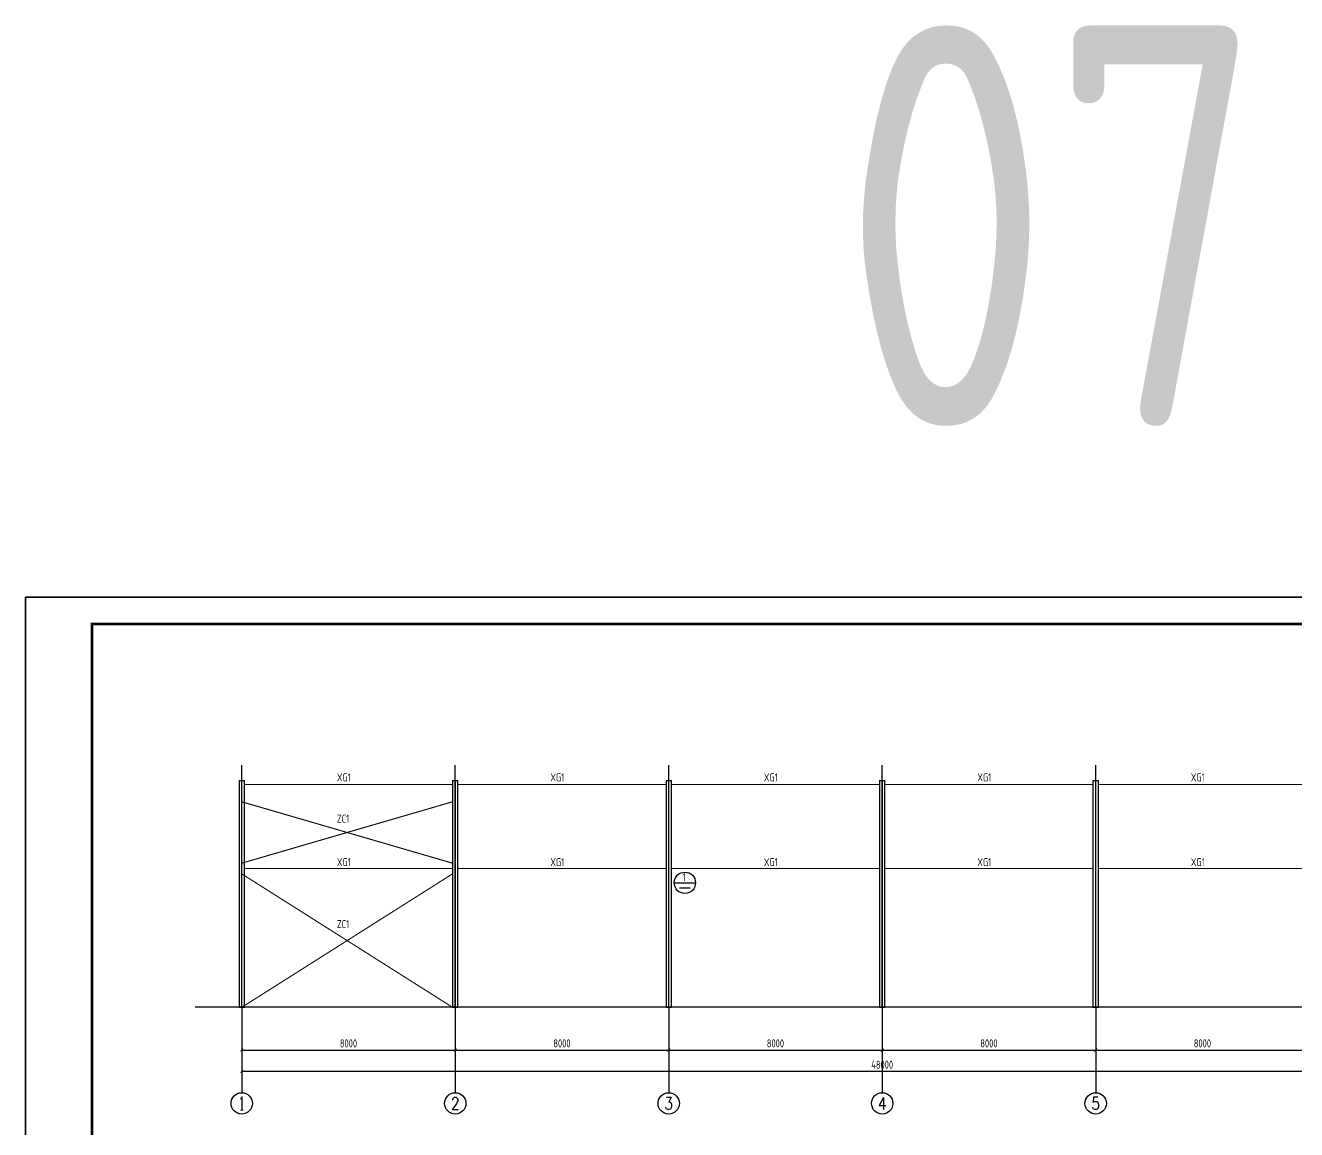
# Model space of a CAD drawing. Header units: millimetres. Extents: x 866561 to 876967, y 40200 to 44891.
# Drawn here: x 872240.1 to 872716.4, y 40601 to 41014.6 of the extents above; entities that cross this region are included whole.
import ezdxf
from ezdxf.enums import TextEntityAlignment as Align

# ---------------------------------------------------------------- set-up
doc = ezdxf.new("R2010")
doc.units = ezdxf.units.MM
doc.header["$LTSCALE"] = 1000
doc.header["$MEASUREMENT"] = 0
doc.linetypes.add('DOTE', pattern=[2.42, 2, -0.2, 0.02, -0.2])
for name, color, linetype in [('AXIS', 3, 'Continuous'), ('AXIS_TEXT', 7, 'Continuous'), ('DIM', 7, 'Continuous'), ('DOTE', 1, 'DOTE'), ('M_Prof', 2, 'Continuous'), ('支撑', 6, 'Continuous'), ('柱集中标注', 2, 'Continuous'), ('梁集中标注', 2, 'Continuous'), ('索引符号标注', 253, 'Continuous')]:
    doc.layers.add(name, color=color, linetype=linetype)
doc.styles.add('_TCH_AXIS', font='COMPLEX', dxfattribs={"bigfont": 'GBCBIG'})
doc.styles.add('COMPLEX', font='COMPLEX')
doc.styles.add('GBHZ', font='gbenor.shx', dxfattribs={"width": 0.9, "bigfont": 'gbcbig.shx'})
doc.dimstyles.new('Y100', dxfattribs={"dimscale": 0, "dimtxt": 3, "dimasz": 0.01, "dimexe": 1.2, "dimexo": 2, "dimgap": 1, "dimtad": 1, "dimdec": 0, "dimlfac": 100, "dimzin": 0, "dimdsep": 46, "dimtxsty": 'GBHZ', "dimblk": 'DX', "dimcen": 0.09, "dimdle": 1, "dimclrd": 7, "dimclre": 7, "dimclrt": 7, "dimadec": 0, "dimazin": 0, "dimtfac": 1, "dimtdec": 0, "dimtix": 1, "dimtmove": 2, "dimatfit": 3, "dimldrblk": 'DX', "dimfxl": 0, "dimtolj": 1, "dimtzin": 0, "dimarcsym": 0})

# ---------------------------------------------------------------- blocks, each defined once
blk = doc.blocks.new('_AXISO')
blk.add_circle((0, 0), 0.5)
at = {"layer": 'AXIS_TEXT', "style": 'COMPLEX', "width": 1.041667}
blk.add_attdef('A', text='', height=0.56, dxfattribs=at).set_placement((-0.25, -0.28), (0.25, -0.28), align=Align.FIT)
blk = doc.blocks.new('DX')
at = {"color": 0, "linetype": 'ByBlock', "const_width": 40}
blk.add_lwpolyline([(-54, -51), (46, 49)], dxfattribs=at)
blk = doc.blocks.new('*D599')
at = {"layer": 'Defpoints', "color": 0}
for p in [(872321.15, 40646.82), (872401.15, 40646.82), (872401.15, 40630.82)]:
    blk.add_point(p, dxfattribs=at)
at = {"layer": 'dim', "color": 7, "lineweight": -2}
for p, q in [((872321.15, 40644.82), (872321.15, 40629.62)), ((872401.15, 40644.82), (872401.15, 40629.62)), ((872321.16, 40630.82), (872401.14, 40630.82))]:
    blk.add_line(p, q, dxfattribs=at)
at = {"layer": 'dim', "color": 7, "lineweight": -2, "xscale": 0.01, "yscale": 0.01, "zscale": 0.01, "rotation": 180}
blk.add_blockref('DX', (872321.15, 40630.82), dxfattribs=at)
at = {"layer": 'dim', "color": 7, "lineweight": -2, "xscale": 0.01, "yscale": 0.01, "zscale": 0.01}
blk.add_blockref('DX', (872401.15, 40630.82), dxfattribs=at)
at = {"layer": 'dim', "color": 7, "insert": (872361.15, 40633.32), "char_height": 3, "attachment_point": 5, "style": 'GBHZ'}
blk.add_mtext('\\A1;8000', dxfattribs=at)
blk = doc.blocks.new('*D600')
at = {"layer": 'Defpoints', "color": 0}
for p in [(872401.15, 40646.82), (872481.15, 40646.82), (872481.15, 40630.82)]:
    blk.add_point(p, dxfattribs=at)
at = {"layer": 'dim', "color": 7, "lineweight": -2}
for p, q in [((872401.15, 40644.82), (872401.15, 40629.62)), ((872481.15, 40644.82), (872481.15, 40629.62)), ((872401.16, 40630.82), (872481.14, 40630.82))]:
    blk.add_line(p, q, dxfattribs=at)
at = {"layer": 'dim', "color": 7, "lineweight": -2, "xscale": 0.01, "yscale": 0.01, "zscale": 0.01, "rotation": 180}
blk.add_blockref('DX', (872401.15, 40630.82), dxfattribs=at)
at = {"layer": 'dim', "color": 7, "lineweight": -2, "xscale": 0.01, "yscale": 0.01, "zscale": 0.01}
blk.add_blockref('DX', (872481.15, 40630.82), dxfattribs=at)
at = {"layer": 'dim', "color": 7, "insert": (872441.15, 40633.32), "char_height": 3, "attachment_point": 5, "style": 'GBHZ'}
blk.add_mtext('\\A1;8000', dxfattribs=at)
blk = doc.blocks.new('*D601')
at = {"layer": 'Defpoints', "color": 0}
for p in [(872481.15, 40646.82), (872561.15, 40646.82), (872561.15, 40630.82)]:
    blk.add_point(p, dxfattribs=at)
at = {"layer": 'dim', "color": 7, "lineweight": -2}
for p, q in [((872481.15, 40644.82), (872481.15, 40629.62)), ((872561.15, 40644.82), (872561.15, 40629.62)), ((872481.16, 40630.82), (872561.14, 40630.82))]:
    blk.add_line(p, q, dxfattribs=at)
at = {"layer": 'dim', "color": 7, "lineweight": -2, "xscale": 0.01, "yscale": 0.01, "zscale": 0.01, "rotation": 180}
blk.add_blockref('DX', (872481.15, 40630.82), dxfattribs=at)
at = {"layer": 'dim', "color": 7, "lineweight": -2, "xscale": 0.01, "yscale": 0.01, "zscale": 0.01}
blk.add_blockref('DX', (872561.15, 40630.82), dxfattribs=at)
at = {"layer": 'dim', "color": 7, "insert": (872521.15, 40633.32), "char_height": 3, "attachment_point": 5, "style": 'GBHZ'}
blk.add_mtext('\\A1;8000', dxfattribs=at)
blk = doc.blocks.new('*D602')
at = {"layer": 'Defpoints', "color": 0}
for p in [(872561.15, 40646.82), (872641.15, 40646.82), (872641.15, 40630.82)]:
    blk.add_point(p, dxfattribs=at)
at = {"layer": 'dim', "color": 7, "lineweight": -2}
for p, q in [((872561.15, 40644.82), (872561.15, 40629.62)), ((872641.15, 40644.82), (872641.15, 40629.62)), ((872561.16, 40630.82), (872641.14, 40630.82))]:
    blk.add_line(p, q, dxfattribs=at)
at = {"layer": 'dim', "color": 7, "lineweight": -2, "xscale": 0.01, "yscale": 0.01, "zscale": 0.01, "rotation": 180}
blk.add_blockref('DX', (872561.15, 40630.82), dxfattribs=at)
at = {"layer": 'dim', "color": 7, "lineweight": -2, "xscale": 0.01, "yscale": 0.01, "zscale": 0.01}
blk.add_blockref('DX', (872641.15, 40630.82), dxfattribs=at)
at = {"layer": 'dim', "color": 7, "insert": (872601.15, 40633.32), "char_height": 3, "attachment_point": 5, "style": 'GBHZ'}
blk.add_mtext('\\A1;8000', dxfattribs=at)
blk = doc.blocks.new('*D603')
at = {"layer": 'Defpoints', "color": 0}
for p in [(872641.15, 40646.82), (872721.15, 40646.82), (872721.15, 40630.82)]:
    blk.add_point(p, dxfattribs=at)
at = {"layer": 'dim', "color": 7, "lineweight": -2}
for p, q in [((872641.15, 40644.82), (872641.15, 40629.62)), ((872721.15, 40644.82), (872721.15, 40629.62)), ((872641.16, 40630.82), (872721.14, 40630.82))]:
    blk.add_line(p, q, dxfattribs=at)
at = {"layer": 'dim', "color": 7, "lineweight": -2, "xscale": 0.01, "yscale": 0.01, "zscale": 0.01, "rotation": 180}
blk.add_blockref('DX', (872641.15, 40630.82), dxfattribs=at)
at = {"layer": 'dim', "color": 7, "lineweight": -2, "xscale": 0.01, "yscale": 0.01, "zscale": 0.01}
blk.add_blockref('DX', (872721.15, 40630.82), dxfattribs=at)
at = {"layer": 'dim', "color": 7, "insert": (872681.15, 40633.32), "char_height": 3, "attachment_point": 5, "style": 'GBHZ'}
blk.add_mtext('\\A1;8000', dxfattribs=at)
blk = doc.blocks.new('*D605')
at = {"layer": 'Defpoints', "color": 0}
for p in [(872321.15, 40646.82), (872801.15, 40646.82), (872321.15, 40622.82)]:
    blk.add_point(p, dxfattribs=at)
at = {"layer": 'dim', "color": 7, "lineweight": -2}
for p, q in [((872321.15, 40644.82), (872321.15, 40621.62)), ((872801.15, 40644.82), (872801.15, 40621.62)), ((872801.14, 40622.82), (872321.16, 40622.82))]:
    blk.add_line(p, q, dxfattribs=at)
at = {"layer": 'dim', "color": 7, "lineweight": -2, "xscale": 0.01, "yscale": 0.01, "zscale": 0.01, "rotation": 180}
blk.add_blockref('DX', (872321.15, 40622.82), dxfattribs=at)
at = {"layer": 'dim', "color": 7, "lineweight": -2, "xscale": 0.01, "yscale": 0.01, "zscale": 0.01}
blk.add_blockref('DX', (872801.15, 40622.82), dxfattribs=at)
at = {"layer": 'dim', "color": 7, "insert": (872561.15, 40625.32), "char_height": 3, "attachment_point": 5, "style": 'GBHZ'}
blk.add_mtext('\\A1;48000', dxfattribs=at)

msp = doc.modelspace()

# ---------------------------------------------------------------- linework, layer by layer
for p, q in [((872240.091, 40206.443), (872240.091, 40800.443)), ((872240.091, 40800.443), (872240.091, 40206.443))]:
    msp.add_line(p, q)
at = {"color": 0}
for p, q in [((873081.091, 40800.443), (872240.091, 40800.443)), ((872240.091, 40800.443), (873081.091, 40800.443))]:
    msp.add_line(p, q, dxfattribs=at)
at = {"color": 0, "const_width": 1}
msp.add_lwpolyline([(873071.091, 40216.443), (872265.091, 40216.443), (872265.091, 40790.443), (873071.091, 40790.443)], close=True, dxfattribs=at)
at = {"layer": 'AXIS', "color": 0}
for p, q in [((872321.149, 40646.821), (872321.149, 40614.821)), ((872401.149, 40646.821), (872401.149, 40614.821)), ((872481.149, 40646.821), (872481.149, 40614.821)), ((872561.149, 40646.821), (872561.149, 40614.821)), ((872641.149, 40646.821), (872641.149, 40614.821))]:
    msp.add_line(p, q, dxfattribs=at)
at = {"layer": 'DOTE', "linetype": 'DOTE'}
for p, q in [((872321.149, 40646.821), (872321.149, 40737.498)), ((872401.149, 40646.821), (872401.149, 40737.498)), ((872481.149, 40646.821), (872481.149, 40737.498)), ((872561.149, 40646.821), (872561.149, 40737.498)), ((872641.149, 40646.821), (872641.149, 40737.498))]:
    msp.add_line(p, q, dxfattribs=at)
at = {"layer": 'M_Prof'}
for p, q in [((872320.149, 40731.821), (872320.149, 40646.821)), ((872320.149, 40731.821), (872322.149, 40731.821)), ((872321.059, 40731.821), (872321.059, 40646.821)), ((872321.239, 40646.821), (872321.239, 40731.821)), ((872322.149, 40646.821), (872322.149, 40731.821)), ((872400.149, 40731.821), (872400.149, 40646.821)), ((872400.149, 40731.821), (872402.149, 40731.821)), ((872401.059, 40731.821), (872401.059, 40646.821)), ((872401.239, 40646.821), (872401.239, 40731.821)), ((872402.149, 40646.821), (872402.149, 40731.821)), ((872480.149, 40731.821), (872480.149, 40646.821)), ((872480.149, 40731.821), (872482.149, 40731.821)), ((872481.059, 40731.821), (872481.059, 40646.821)), ((872481.239, 40646.821), (872481.239, 40731.821)), ((872482.149, 40646.821), (872482.149, 40731.821)), ((872560.149, 40731.821), (872560.149, 40646.821)), ((872560.149, 40731.821), (872562.149, 40731.821)), ((872561.059, 40731.821), (872561.059, 40646.821)), ((872561.239, 40646.821), (872561.239, 40731.821)), ((872562.149, 40646.821), (872562.149, 40731.821)), ((872640.149, 40731.821), (872640.149, 40646.821)), ((872640.149, 40731.821), (872642.149, 40731.821)), ((872641.059, 40731.821), (872641.059, 40646.821)), ((872641.239, 40646.821), (872641.239, 40731.821)), ((872642.149, 40646.821), (872642.149, 40731.821)), ((872807.456, 40646.821), (872303.761, 40646.821)), ((872320.149, 40646.821), (872322.149, 40646.821)), ((872400.149, 40646.821), (872402.149, 40646.821)), ((872480.149, 40646.821), (872482.149, 40646.821)), ((872560.149, 40646.821), (872562.149, 40646.821)), ((872640.149, 40646.821), (872642.149, 40646.821))]:
    msp.add_line(p, q, dxfattribs=at)
at = {"layer": '支撑', "color": 6, "linetype": 'ByBlock', "const_width": 0.4}
for points in [[(872400.149, 40730.321), (872322.149, 40730.321)], [(872480.149, 40730.321), (872402.149, 40730.321)], [(872560.149, 40730.321), (872482.149, 40730.321)], [(872640.149, 40730.321), (872562.149, 40730.321)], [(872720.149, 40730.321), (872642.149, 40730.321)], [(872400.149, 40700.821), (872321.149, 40723.821)], [(872321.149, 40700.821), (872400.149, 40723.821)], [(872400.149, 40698.821), (872322.149, 40698.821)], [(872480.149, 40698.821), (872402.149, 40698.821)], [(872560.149, 40698.821), (872482.149, 40698.821)], [(872640.149, 40698.821), (872562.149, 40698.821)], [(872720.149, 40698.821), (872642.149, 40698.821)], [(872321.149, 40646.821), (872400.149, 40696.821)], [(872400.149, 40646.821), (872321.149, 40696.821)]]:
    msp.add_lwpolyline(points, dxfattribs=at)
at = {"layer": '索引符号标注'}
for p, q in [((872483.208, 40693.464), (872491.208, 40693.464)), ((872485.208, 40691.549), (872489.208, 40691.549))]:
    msp.add_line(p, q, dxfattribs=at)
msp.add_circle((872487.208, 40693.464), 4, dxfattribs=at)

# ---------------------------------------------------------------- block references
at = {"layer": 'AXIS', "color": 0}
ref = msp.add_blockref('_AXISO', (872321.149, 40610.821), dxfattribs=dict(at, xscale=8, yscale=8, zscale=8))
ref.add_attrib('A', '1', dxfattribs={"layer": 'AXIS_TEXT', "color": 0, "height": 5.147, "style": '_TCH_AXIS'}).set_placement((872320.046, 40608.247), (872322.252, 40608.247), align=Align.FIT)
ref = msp.add_blockref('_AXISO', (872401.149, 40610.821), dxfattribs=dict(at, xscale=8, yscale=8, zscale=8))
ref.add_attrib('A', '2', dxfattribs={"layer": 'AXIS_TEXT', "color": 0, "height": 4.659, "style": '_TCH_AXIS'}).set_placement((872399.596, 40608.491), (872402.703, 40608.491), align=Align.FIT)
ref = msp.add_blockref('_AXISO', (872481.149, 40610.821), dxfattribs=dict(at, xscale=8, yscale=8, zscale=8))
ref.add_attrib('A', '3', dxfattribs={"layer": 'AXIS_TEXT', "color": 0, "height": 4.659, "style": '_TCH_AXIS'}).set_placement((872479.596, 40608.491), (872482.703, 40608.491), align=Align.FIT)
ref = msp.add_blockref('_AXISO', (872561.149, 40610.821), dxfattribs=dict(at, xscale=8, yscale=8, zscale=8))
ref.add_attrib('A', '4', dxfattribs={"layer": 'AXIS_TEXT', "color": 0, "height": 4.454, "style": '_TCH_AXIS'}).set_placement((872559.453, 40608.594), (872562.846, 40608.594), align=Align.FIT)
ref = msp.add_blockref('_AXISO', (872641.149, 40610.821), dxfattribs=dict(at, xscale=8, yscale=8, zscale=8))
ref.add_attrib('A', '5', dxfattribs={"layer": 'AXIS_TEXT', "color": 0, "height": 4.659, "style": '_TCH_AXIS'}).set_placement((872639.596, 40608.491), (872642.703, 40608.491), align=Align.FIT)

# ---------------------------------------------------------------- texts
at = {"layer": '柱集中标注', "style": 'GBHZ', "width": 0.9}
for s, p in [('XG1', (872356.823, 40731.462)), ('XG1', (872436.823, 40731.462)), ('XG1', (872516.823, 40731.462)), ('XG1', (872596.823, 40731.462)), ('XG1', (872676.823, 40731.462)), ('ZC1', (872356.803, 40716.007)), ('XG1', (872356.823, 40699.712)), ('XG1', (872436.823, 40699.712)), ('XG1', (872516.823, 40699.712)), ('XG1', (872596.823, 40699.712)), ('XG1', (872676.823, 40699.712)), ('ZC1', (872356.803, 40676.494))]:
    msp.add_text(s, height=3, dxfattribs=at).set_placement(p)
at = {"layer": '梁集中标注', "style": 'GBHZ', "width": 0.9}
msp.add_text('07', height=150, dxfattribs=at).set_placement((872545.699, 40864.645))
at = {"layer": '索引符号标注', "style": 'GBHZ'}
msp.add_text('1', height=3, dxfattribs=at).set_placement((872486.27, 40694.09))

# ---------------------------------------------------------------- dimensions: what is measured, and where the dimension line sits
at = {"layer": 'dim'}
for base, p1, p2, picture, middle in [((872401.149, 40630.821), (872321.149, 40646.821), (872401.149, 40646.821), '*D599', (872361.149, 40633.321)), ((872321.149, 40622.821), (872801.149, 40646.821), (872321.149, 40646.821), '*D605', (872561.149, 40625.321)), ((872481.149, 40630.821), (872401.149, 40646.821), (872481.149, 40646.821), '*D600', (872441.149, 40633.321)), ((872561.149, 40630.821), (872481.149, 40646.821), (872561.149, 40646.821), '*D601', (872521.149, 40633.321)), ((872641.149, 40630.821), (872561.149, 40646.821), (872641.149, 40646.821), '*D602', (872601.149, 40633.321)), ((872721.149, 40630.821), (872641.149, 40646.821), (872721.149, 40646.821), '*D603', (872681.149, 40633.321))]:
    dim = msp.add_linear_dim(base=base, p1=p1, p2=p2, dimstyle='Y100', override={"dimscale": 1, "dimfxl": 2}, dxfattribs=at)
    dim.commit()
    dim.dimension.update_dxf_attribs({"geometry": picture, "text_midpoint": middle})

doc.saveas('drawing.dxf')
